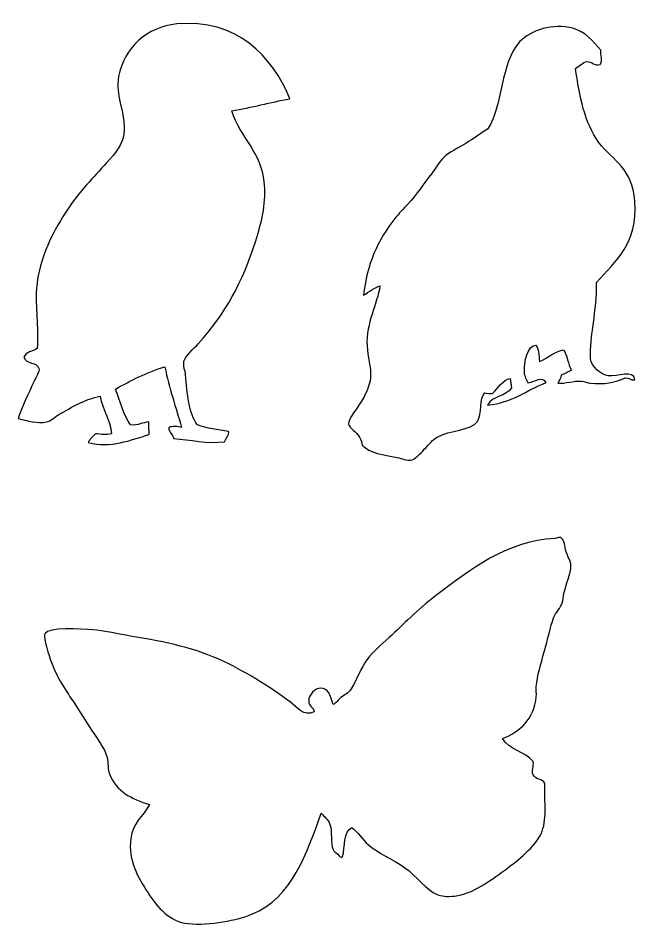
# Model space of a CAD drawing. Header units: centimetres. Extents: x -66 to 65, y -66 to 66.
# Drawn here: x -43.7 to -36.32, y 3.7 to 14.5 of the extents above; entities that cross this region are included whole.
import ezdxf

# ---------------------------------------------------------------- set-up
doc = ezdxf.new("R2010")
doc.units = ezdxf.units.CM
doc.header["$MEASUREMENT"] = 0
doc.layers.add('Layer 1', color=7, linetype='Continuous')

msp = doc.modelspace()

# ---------------------------------------------------------------- linework, layer by layer
at = {"layer": 'Layer 1'}
for points, knots in [([(-40.46163, 13.54422), (-40.69872, 13.50297), (-40.91539, 13.44132), (-41.15426, 13.4019), (-41.15426, 13.4019), (-41.05012, 13.06966), (-40.79646, 12.92472), (-40.7653, 12.51951), (-40.7653, 12.51951), (-40.7467, 12.27829), (-40.80319, 12.06625), (-40.86963, 11.85535), (-40.86963, 11.85535), (-41.02441, 11.36418), (-41.23034, 10.98918), (-41.55276, 10.63139), (-41.55276, 10.63139), (-41.60922, 10.56871), (-41.70984, 10.48592), (-41.72352, 10.42263), (-41.72352, 10.42263), (-41.7354, 10.36778), (-41.70905, 10.31309), (-41.70455, 10.26134), (-41.70455, 10.26134), (-41.68518, 10.03928), (-41.66888, 9.79985), (-41.56223, 9.66359), (-41.56223, 9.66359), (-41.45079, 9.62639), (-41.32503, 9.6035), (-41.19221, 9.58768), (-41.19221, 9.58768), (-41.17848, 9.55141), (-41.22758, 9.5055), (-41.23968, 9.46436), (-41.23968, 9.46436), (-41.4527, 9.43727), (-41.64399, 9.49018), (-41.84687, 9.5023), (-41.84687, 9.5023), (-41.85483, 9.55762), (-41.90381, 9.57191), (-41.90381, 9.63515), (-41.90381, 9.63515), (-41.8632, 9.652), (-41.79406, 9.6452), (-41.75199, 9.63515), (-41.75199, 9.63515), (-41.82001, 9.87391), (-41.89785, 10.10285), (-41.95125, 10.35622), (-41.95125, 10.35622), (-42.17009, 10.29044), (-42.35675, 10.1925), (-42.53947, 10.09055), (-42.53947, 10.09055), (-42.47827, 9.94937), (-42.44398, 9.7813), (-42.35921, 9.66362), (-42.35921, 9.66362), (-42.26698, 9.65679), (-42.21705, 9.69227), (-42.14098, 9.70159), (-42.14098, 9.70159), (-42.14595, 9.64912), (-42.13344, 9.5743), (-42.14098, 9.54977), (-42.14098, 9.54977), (-42.35505, 9.48664), (-42.59609, 9.38247), (-42.86208, 9.45489), (-42.86208, 9.45489), (-42.84147, 9.49757), (-42.81067, 9.53003), (-42.77665, 9.55927), (-42.77665, 9.55927), (-42.71656, 9.55271), (-42.6442, 9.54123), (-42.58689, 9.55927), (-42.58689, 9.55927), (-42.5998, 9.73929), (-42.69428, 9.83769), (-42.71974, 10.0052), (-42.71974, 10.0052), (-42.90373, 9.97202), (-43.05886, 9.87566), (-43.21311, 9.78695), (-43.21311, 9.78695), (-43.26343, 9.758), (-43.31005, 9.71144), (-43.35543, 9.70157), (-43.35543, 9.70157), (-43.46928, 9.6768), (-43.58477, 9.71647), (-43.69698, 9.73951), (-43.69698, 9.73951), (-43.66036, 9.86027), (-43.57138, 10.04084), (-43.50722, 10.18544), (-43.50722, 10.18544), (-43.48259, 10.24103), (-43.43898, 10.29495), (-43.45031, 10.33723), (-43.45031, 10.33723), (-43.47021, 10.41182), (-43.59967, 10.3874), (-43.63057, 10.47008), (-43.63057, 10.47008), (-43.60808, 10.53615), (-43.52053, 10.53713), (-43.46928, 10.57443), (-43.46928, 10.57443), (-43.45253, 10.84206), (-43.49444, 11.06732), (-43.47875, 11.28603), (-43.47875, 11.28603), (-43.45227, 11.65523), (-43.26571, 11.99466), (-43.09921, 12.24432), (-43.09921, 12.24432), (-42.96835, 12.44064), (-42.80367, 12.60698), (-42.64378, 12.78515), (-42.64378, 12.78515), (-42.54842, 12.89146), (-42.43867, 12.99425), (-42.4351, 13.18364), (-42.4351, 13.18364), (-42.43087, 13.40864), (-42.54218, 13.58755), (-42.50151, 13.80983), (-42.50151, 13.80983), (-42.43894, 14.15165), (-42.16226, 14.40154), (-41.80888, 14.43602), (-41.80888, 14.43602), (-41.10459, 14.50479), (-40.66766, 14.05381), (-40.46163, 13.54422)], [0, 0, 0, 0, 0.02777778, 0.02777778, 0.02777778, 0.02777778, 0.05555556, 0.05555556, 0.05555556, 0.05555556, 0.08333333, 0.08333333, 0.08333333, 0.08333333, 0.11111111, 0.11111111, 0.11111111, 0.11111111, 0.13888889, 0.13888889, 0.13888889, 0.13888889, 0.16666667, 0.16666667, 0.16666667, 0.16666667, 0.19444444, 0.19444444, 0.19444444, 0.19444444, 0.22222222, 0.22222222, 0.22222222, 0.22222222, 0.25, 0.25, 0.25, 0.25, 0.27777778, 0.27777778, 0.27777778, 0.27777778, 0.30555556, 0.30555556, 0.30555556, 0.30555556, 0.33333333, 0.33333333, 0.33333333, 0.33333333, 0.36111111, 0.36111111, 0.36111111, 0.36111111, 0.38888889, 0.38888889, 0.38888889, 0.38888889, 0.41666667, 0.41666667, 0.41666667, 0.41666667, 0.44444444, 0.44444444, 0.44444444, 0.44444444, 0.47222222, 0.47222222, 0.47222222, 0.47222222, 0.5, 0.5, 0.5, 0.5, 0.52777778, 0.52777778, 0.52777778, 0.52777778, 0.55555556, 0.55555556, 0.55555556, 0.55555556, 0.58333333, 0.58333333, 0.58333333, 0.58333333, 0.61111111, 0.61111111, 0.61111111, 0.61111111, 0.63888889, 0.63888889, 0.63888889, 0.63888889, 0.66666667, 0.66666667, 0.66666667, 0.66666667, 0.69444444, 0.69444444, 0.69444444, 0.69444444, 0.72222222, 0.72222222, 0.72222222, 0.72222222, 0.75, 0.75, 0.75, 0.75, 0.77777778, 0.77777778, 0.77777778, 0.77777778, 0.80555556, 0.80555556, 0.80555556, 0.80555556, 0.83333333, 0.83333333, 0.83333333, 0.83333333, 0.86111111, 0.86111111, 0.86111111, 0.86111111, 0.88888889, 0.88888889, 0.88888889, 0.88888889, 0.91666667, 0.91666667, 0.91666667, 0.91666667, 0.94444444, 0.94444444, 0.94444444, 0.94444444, 1, 1, 1, 1]), ([(-36.77194, 13.95472), (-36.82869, 13.93043), (-36.87272, 13.99007), (-36.92598, 13.98716), (-36.92598, 13.98716), (-36.98157, 13.98412), (-37.017, 13.93064), (-37.0638, 13.90609), (-37.0638, 13.90609), (-37.01662, 13.58396), (-36.95408, 13.24794), (-36.78816, 13.03053), (-36.78816, 13.03053), (-36.60449, 12.78979), (-36.38771, 12.72666), (-36.35853, 12.32523), (-36.35853, 12.32523), (-36.32165, 11.81916), (-36.58523, 11.6203), (-36.81248, 11.36051), (-36.81248, 11.36051), (-36.80579, 11.02327), (-36.89818, 10.71718), (-36.88545, 10.45254), (-36.88545, 10.45254), (-36.88098, 10.3598), (-36.76022, 10.26223), (-36.67468, 10.24984), (-36.67468, 10.24984), (-36.56223, 10.23362), (-36.37041, 10.3331), (-36.35853, 10.20121), (-36.35853, 10.20121), (-36.40949, 10.19621), (-36.42711, 10.22452), (-36.47201, 10.22555), (-36.47201, 10.22555), (-36.58911, 10.16837), (-36.72876, 10.14414), (-36.88545, 10.16067), (-36.88545, 10.16067), (-36.9203, 10.1644), (-36.95567, 10.1821), (-36.99083, 10.18501), (-36.99083, 10.18501), (-37.09211, 10.1934), (-37.18215, 10.15366), (-37.2746, 10.16067), (-37.2746, 10.16067), (-37.26264, 10.19462), (-37.23713, 10.21509), (-37.23407, 10.25796), (-37.23407, 10.25796), (-37.18655, 10.26992), (-37.15607, 10.29884), (-37.11247, 10.31474), (-37.11247, 10.31474), (-37.15594, 10.38478), (-37.15652, 10.4977), (-37.20976, 10.55792), (-37.20976, 10.55792), (-37.32779, 10.53546), (-37.38745, 10.4546), (-37.49353, 10.4201), (-37.49353, 10.4201), (-37.49798, 10.49402), (-37.50009, 10.57028), (-37.53404, 10.61467), (-37.53404, 10.61467), (-37.63321, 10.61234), (-37.67972, 10.41134), (-37.67186, 10.29852), (-37.67186, 10.29852), (-37.668, 10.24333), (-37.64437, 10.19491), (-37.62323, 10.16067), (-37.62323, 10.16067), (-37.55775, 10.17877), (-37.45337, 10.24322), (-37.41244, 10.16882), (-37.41244, 10.16882), (-37.6439, 10.0787), (-37.81474, 9.92794), (-38.10964, 9.90127), (-38.10964, 9.90127), (-38.05786, 10.01165), (-37.88641, 10.00231), (-37.82587, 10.10394), (-37.82587, 10.10394), (-37.83124, 10.14185), (-37.8386, 10.17763), (-37.84209, 10.21742), (-37.84209, 10.21742), (-37.92387, 10.20192), (-37.99042, 10.101), (-38.05286, 10.03909), (-38.05286, 10.03909), (-38.08929, 10.03512), (-38.11363, 10.04319), (-38.14205, 10.04721), (-38.14205, 10.04721), (-38.21206, 9.97852), (-38.17269, 9.79842), (-38.23119, 9.70672), (-38.23119, 9.70672), (-38.30419, 9.5925), (-38.56367, 9.60568), (-38.70953, 9.52024), (-38.70953, 9.52024), (-38.75911, 9.49122), (-38.80478, 9.43737), (-38.86357, 9.37432), (-38.86357, 9.37432), (-38.91202, 9.32236), (-38.97393, 9.25251), (-39.02571, 9.24462), (-39.02571, 9.24462), (-39.06807, 9.23811), (-39.13086, 9.26597), (-39.18787, 9.27706), (-39.18787, 9.27706), (-39.34908, 9.30844), (-39.51265, 9.32852), (-39.60131, 9.42298), (-39.60131, 9.42298), (-39.61031, 9.46291), (-39.61621, 9.48656), (-39.63375, 9.52027), (-39.63375, 9.52027), (-39.66627, 9.58282), (-39.75752, 9.62568), (-39.76345, 9.67431), (-39.76345, 9.67431), (-39.77054, 9.73225), (-39.64732, 9.88402), (-39.61751, 9.93373), (-39.61751, 9.93373), (-39.56769, 10.01678), (-39.51157, 10.12746), (-39.504, 10.22559), (-39.504, 10.22559), (-39.49416, 10.3533), (-39.5385, 10.47755), (-39.54453, 10.60662), (-39.54453, 10.60662), (-39.55734, 10.88012), (-39.42372, 11.0966), (-39.39049, 11.32002), (-39.39049, 11.32002), (-39.44581, 11.30502), (-39.52789, 11.24668), (-39.58506, 11.20654), (-39.58506, 11.20654), (-39.5531, 11.56045), (-39.41419, 11.87154), (-39.21213, 12.12261), (-39.21213, 12.12261), (-39.16432, 12.18204), (-39.11124, 12.23527), (-39.05812, 12.2929), (-39.05812, 12.2929), (-38.95573, 12.40381), (-38.86974, 12.53457), (-38.77435, 12.65771), (-38.77435, 12.65771), (-38.72614, 12.71994), (-38.68638, 12.79447), (-38.63653, 12.84416), (-38.63653, 12.84416), (-38.56467, 12.91581), (-38.45905, 12.96023), (-38.36904, 13.01442), (-38.36904, 13.01442), (-38.27866, 13.06879), (-38.19584, 13.13139), (-38.10959, 13.18468), (-38.10959, 13.18468), (-37.92182, 13.47196), (-37.9624, 13.97168), (-37.72856, 14.22238), (-37.72856, 14.22238), (-37.59709, 14.36332), (-37.3284, 14.4473), (-37.09623, 14.38452), (-37.09623, 14.38452), (-36.94986, 14.34494), (-36.8531, 14.22971), (-36.76383, 14.1251), (-36.76383, 14.1251), (-36.76487, 14.07191), (-36.73717, 13.99124), (-36.77194, 13.95472)], [0, 0, 0, 0, 0.02040816, 0.02040816, 0.02040816, 0.02040816, 0.04081633, 0.04081633, 0.04081633, 0.04081633, 0.06122449, 0.06122449, 0.06122449, 0.06122449, 0.08163265, 0.08163265, 0.08163265, 0.08163265, 0.10204082, 0.10204082, 0.10204082, 0.10204082, 0.12244898, 0.12244898, 0.12244898, 0.12244898, 0.14285714, 0.14285714, 0.14285714, 0.14285714, 0.16326531, 0.16326531, 0.16326531, 0.16326531, 0.18367347, 0.18367347, 0.18367347, 0.18367347, 0.20408163, 0.20408163, 0.20408163, 0.20408163, 0.2244898, 0.2244898, 0.2244898, 0.2244898, 0.24489796, 0.24489796, 0.24489796, 0.24489796, 0.26530612, 0.26530612, 0.26530612, 0.26530612, 0.28571429, 0.28571429, 0.28571429, 0.28571429, 0.30612245, 0.30612245, 0.30612245, 0.30612245, 0.32653061, 0.32653061, 0.32653061, 0.32653061, 0.34693878, 0.34693878, 0.34693878, 0.34693878, 0.36734694, 0.36734694, 0.36734694, 0.36734694, 0.3877551, 0.3877551, 0.3877551, 0.3877551, 0.40816327, 0.40816327, 0.40816327, 0.40816327, 0.42857143, 0.42857143, 0.42857143, 0.42857143, 0.44897959, 0.44897959, 0.44897959, 0.44897959, 0.46938776, 0.46938776, 0.46938776, 0.46938776, 0.48979592, 0.48979592, 0.48979592, 0.48979592, 0.51020408, 0.51020408, 0.51020408, 0.51020408, 0.53061224, 0.53061224, 0.53061224, 0.53061224, 0.55102041, 0.55102041, 0.55102041, 0.55102041, 0.57142857, 0.57142857, 0.57142857, 0.57142857, 0.59183673, 0.59183673, 0.59183673, 0.59183673, 0.6122449, 0.6122449, 0.6122449, 0.6122449, 0.63265306, 0.63265306, 0.63265306, 0.63265306, 0.65306122, 0.65306122, 0.65306122, 0.65306122, 0.67346939, 0.67346939, 0.67346939, 0.67346939, 0.69387755, 0.69387755, 0.69387755, 0.69387755, 0.71428571, 0.71428571, 0.71428571, 0.71428571, 0.73469388, 0.73469388, 0.73469388, 0.73469388, 0.75510204, 0.75510204, 0.75510204, 0.75510204, 0.7755102, 0.7755102, 0.7755102, 0.7755102, 0.79591837, 0.79591837, 0.79591837, 0.79591837, 0.81632653, 0.81632653, 0.81632653, 0.81632653, 0.83673469, 0.83673469, 0.83673469, 0.83673469, 0.85714286, 0.85714286, 0.85714286, 0.85714286, 0.87755102, 0.87755102, 0.87755102, 0.87755102, 0.89795918, 0.89795918, 0.89795918, 0.89795918, 0.91836735, 0.91836735, 0.91836735, 0.91836735, 0.93877551, 0.93877551, 0.93877551, 0.93877551, 0.95918367, 0.95918367, 0.95918367, 0.95918367, 1, 1, 1, 1]), ([(-37.23975, 8.32344), (-37.19038, 8.29031), (-37.19435, 8.22049), (-37.17416, 8.15469), (-37.17416, 8.15469), (-37.15757, 8.10079), (-37.11939, 8.04309), (-37.11788, 7.98599), (-37.11788, 7.98599), (-37.11576, 7.90212), (-37.1799, 7.7594), (-37.20231, 7.65788), (-37.20231, 7.65788), (-37.21017, 7.62192), (-37.2117, 7.57514), (-37.22099, 7.54543), (-37.22099, 7.54543), (-37.23972, 7.48571), (-37.29838, 7.43584), (-37.3241, 7.36737), (-37.3241, 7.36737), (-37.36215, 7.26601), (-37.39493, 7.11041), (-37.4366, 6.96428), (-37.4366, 6.96428), (-37.47586, 6.82651), (-37.51952, 6.67641), (-37.53032, 6.55185), (-37.53032, 6.55185), (-37.53387, 6.51036), (-37.52619, 6.46904), (-37.53032, 6.43004), (-37.53032, 6.43004), (-37.55871, 6.16133), (-37.72336, 6.01359), (-37.93336, 5.93321), (-37.93336, 5.93321), (-37.85441, 5.79975), (-37.66563, 5.77602), (-37.56781, 5.66138), (-37.56781, 5.66138), (-37.55577, 5.59963), (-37.59258, 5.54629), (-37.56781, 5.50207), (-37.56781, 5.50207), (-37.54331, 5.44534), (-37.45655, 5.45082), (-37.42721, 5.39894), (-37.42721, 5.39894), (-37.43639, 5.18121), (-37.39792, 4.95582), (-37.47407, 4.79905), (-37.47407, 4.79905), (-37.55122, 4.64025), (-37.73095, 4.4943), (-37.90526, 4.36788), (-37.90526, 4.36788), (-38.09952, 4.22691), (-38.28147, 4.08618), (-38.50518, 4.05853), (-38.50518, 4.05853), (-38.59273, 4.04773), (-38.66179, 4.05689), (-38.71142, 4.07732), (-38.71142, 4.07732), (-38.83985, 4.13008), (-38.95754, 4.29928), (-39.09573, 4.39598), (-39.09573, 4.39598), (-39.24022, 4.49716), (-39.41691, 4.57132), (-39.52687, 4.66781), (-39.52687, 4.66781), (-39.5995, 4.73147), (-39.65628, 4.81873), (-39.72375, 4.87405), (-39.72375, 4.87405), (-39.83329, 4.83047), (-39.80117, 4.64524), (-39.8362, 4.52721), (-39.8362, 4.52721), (-39.84551, 4.49432), (-39.87875, 4.54322), (-39.89248, 4.55534), (-39.89248, 4.55534), (-39.91177, 4.57238), (-39.94029, 4.59209), (-39.9487, 4.61156), (-39.9487, 4.61156), (-39.9814, 4.68699), (-39.95698, 4.82034), (-39.98617, 4.91152), (-39.98617, 4.91152), (-40.00779, 4.9788), (-40.05779, 4.99915), (-40.0893, 5.04273), (-40.0893, 5.04273), (-40.26226, 4.5687), (-40.43569, 4.03911), (-40.91422, 3.84292), (-40.91422, 3.84292), (-41.08408, 3.77323), (-41.41415, 3.70385), (-41.67344, 3.73042), (-41.67344, 3.73042), (-41.89545, 3.75315), (-42.03351, 3.9179), (-42.15149, 4.09597), (-42.15149, 4.09597), (-42.26817, 4.27226), (-42.38895, 4.47723), (-42.35771, 4.74274), (-42.35771, 4.74274), (-42.33593, 4.92755), (-42.21256, 5.00201), (-42.13273, 5.14583), (-42.13273, 5.14583), (-42.34887, 5.21769), (-42.52852, 5.29916), (-42.61078, 5.51143), (-42.61078, 5.51143), (-42.6334, 5.56982), (-42.62261, 5.6366), (-42.63891, 5.70823), (-42.63891, 5.70823), (-42.66336, 5.81592), (-42.77218, 5.95226), (-42.84513, 6.06441), (-42.84513, 6.06441), (-42.9198, 6.17927), (-42.99414, 6.30378), (-43.06069, 6.40186), (-43.06069, 6.40186), (-43.16343, 6.55312), (-43.2763, 6.72463), (-43.34192, 6.96428), (-43.34192, 6.96428), (-43.36359, 7.0435), (-43.39732, 7.14298), (-43.37944, 7.17986), (-43.37944, 7.17986), (-43.34004, 7.26117), (-42.95182, 7.2377), (-42.80765, 7.22674), (-42.80765, 7.22674), (-42.67856, 7.21687), (-42.5441, 7.18232), (-42.41392, 7.1611), (-42.41392, 7.1611), (-42.01657, 7.09622), (-41.63821, 7.02354), (-41.31725, 6.87993), (-41.31725, 6.87993), (-40.99652, 6.73637), (-40.72469, 6.56068), (-40.45489, 6.36436), (-40.45489, 6.36436), (-40.38046, 6.31025), (-40.29434, 6.18558), (-40.17366, 6.25186), (-40.17366, 6.25186), (-40.1726, 6.29327), (-40.23925, 6.31107), (-40.23925, 6.38309), (-40.23925, 6.38309), (-40.23925, 6.45125), (-40.16117, 6.53226), (-40.09865, 6.53308), (-40.09865, 6.53308), (-40.00123, 6.53432), (-39.97549, 6.43214), (-39.94868, 6.33623), (-39.94868, 6.33623), (-39.91021, 6.35293), (-39.89111, 6.39153), (-39.85494, 6.42061), (-39.85494, 6.42061), (-39.81126, 6.45569), (-39.76445, 6.47271), (-39.7331, 6.52369), (-39.7331, 6.52369), (-39.65701, 6.64725), (-39.62261, 6.76938), (-39.54562, 6.87053), (-39.54562, 6.87053), (-39.47233, 6.96689), (-39.38393, 7.04071), (-39.28321, 7.133), (-39.28321, 7.133), (-39.11165, 7.29008), (-38.94851, 7.46497), (-38.73012, 7.62981), (-38.73012, 7.62981), (-38.3102, 7.94675), (-37.89943, 8.27894), (-37.30539, 8.31405), (-37.30539, 8.31405), (-37.28473, 8.31529), (-37.27594, 8.3291), (-37.23975, 8.32344)], [0, 0, 0, 0, 0.01960784, 0.01960784, 0.01960784, 0.01960784, 0.03921569, 0.03921569, 0.03921569, 0.03921569, 0.05882353, 0.05882353, 0.05882353, 0.05882353, 0.07843137, 0.07843137, 0.07843137, 0.07843137, 0.09803922, 0.09803922, 0.09803922, 0.09803922, 0.11764706, 0.11764706, 0.11764706, 0.11764706, 0.1372549, 0.1372549, 0.1372549, 0.1372549, 0.15686275, 0.15686275, 0.15686275, 0.15686275, 0.17647059, 0.17647059, 0.17647059, 0.17647059, 0.19607843, 0.19607843, 0.19607843, 0.19607843, 0.21568627, 0.21568627, 0.21568627, 0.21568627, 0.23529412, 0.23529412, 0.23529412, 0.23529412, 0.25490196, 0.25490196, 0.25490196, 0.25490196, 0.2745098, 0.2745098, 0.2745098, 0.2745098, 0.29411765, 0.29411765, 0.29411765, 0.29411765, 0.31372549, 0.31372549, 0.31372549, 0.31372549, 0.33333333, 0.33333333, 0.33333333, 0.33333333, 0.35294118, 0.35294118, 0.35294118, 0.35294118, 0.37254902, 0.37254902, 0.37254902, 0.37254902, 0.39215686, 0.39215686, 0.39215686, 0.39215686, 0.41176471, 0.41176471, 0.41176471, 0.41176471, 0.43137255, 0.43137255, 0.43137255, 0.43137255, 0.45098039, 0.45098039, 0.45098039, 0.45098039, 0.47058824, 0.47058824, 0.47058824, 0.47058824, 0.49019608, 0.49019608, 0.49019608, 0.49019608, 0.50980392, 0.50980392, 0.50980392, 0.50980392, 0.52941176, 0.52941176, 0.52941176, 0.52941176, 0.54901961, 0.54901961, 0.54901961, 0.54901961, 0.56862745, 0.56862745, 0.56862745, 0.56862745, 0.58823529, 0.58823529, 0.58823529, 0.58823529, 0.60784314, 0.60784314, 0.60784314, 0.60784314, 0.62745098, 0.62745098, 0.62745098, 0.62745098, 0.64705882, 0.64705882, 0.64705882, 0.64705882, 0.66666667, 0.66666667, 0.66666667, 0.66666667, 0.68627451, 0.68627451, 0.68627451, 0.68627451, 0.70588235, 0.70588235, 0.70588235, 0.70588235, 0.7254902, 0.7254902, 0.7254902, 0.7254902, 0.74509804, 0.74509804, 0.74509804, 0.74509804, 0.76470588, 0.76470588, 0.76470588, 0.76470588, 0.78431373, 0.78431373, 0.78431373, 0.78431373, 0.80392157, 0.80392157, 0.80392157, 0.80392157, 0.82352941, 0.82352941, 0.82352941, 0.82352941, 0.84313725, 0.84313725, 0.84313725, 0.84313725, 0.8627451, 0.8627451, 0.8627451, 0.8627451, 0.88235294, 0.88235294, 0.88235294, 0.88235294, 0.90196078, 0.90196078, 0.90196078, 0.90196078, 0.92156863, 0.92156863, 0.92156863, 0.92156863, 0.94117647, 0.94117647, 0.94117647, 0.94117647, 0.96078431, 0.96078431, 0.96078431, 0.96078431, 1, 1, 1, 1])]:
    msp.add_open_spline(points, degree=3, knots=knots, dxfattribs=at)

doc.saveas('drawing.dxf')
